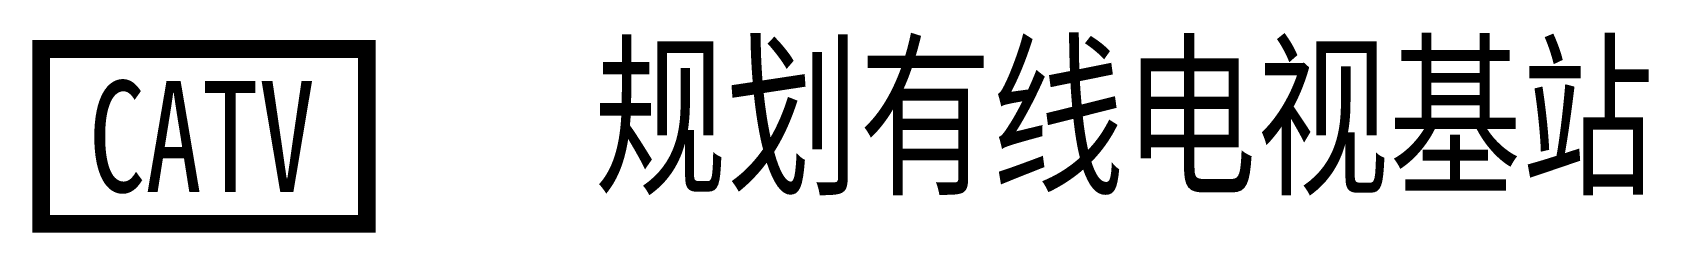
# Model space of a CAD drawing. Header units: millimetres. Extents: x -0.2 to 43.5, y -0.2 to 5.2.
import ezdxf

# ---------------------------------------------------------------- set-up
doc = ezdxf.new("R2010")
doc.units = ezdxf.units.MM
doc.linetypes.add('CONTINOUS', pattern=[0])
doc.layers.add('设施图块', color=7, linetype='Continuous')
doc.styles.add('设施块标注', font='SIMFANG.TTF', dxfattribs={"width": 0.75})

msp = doc.modelspace()

# ---------------------------------------------------------------- linework, layer by layer
at = {"layer": '设施图块', "color": 1, "const_width": 0.48}
msp.add_lwpolyline([(0, 0), (8.801, 0), (8.801, 4.718), (0, 4.718)], close=True, dxfattribs=at)

# ---------------------------------------------------------------- texts
at = {"layer": '设施图块', "color": 7, "style": '设施块标注', "width": 0.75}
msp.add_text('CATV', height=3, dxfattribs=at).set_placement((1.282, 0.857))
at = {"layer": '设施图块', "linetype": 'CONTINOUS', "style": '设施块标注', "width": 0.75}
msp.add_attdef('规划有线电视基站', (14.95, 1.147), '规划有线电视基站', height=3.5, dxfattribs=at)

doc.saveas('drawing.dxf')
